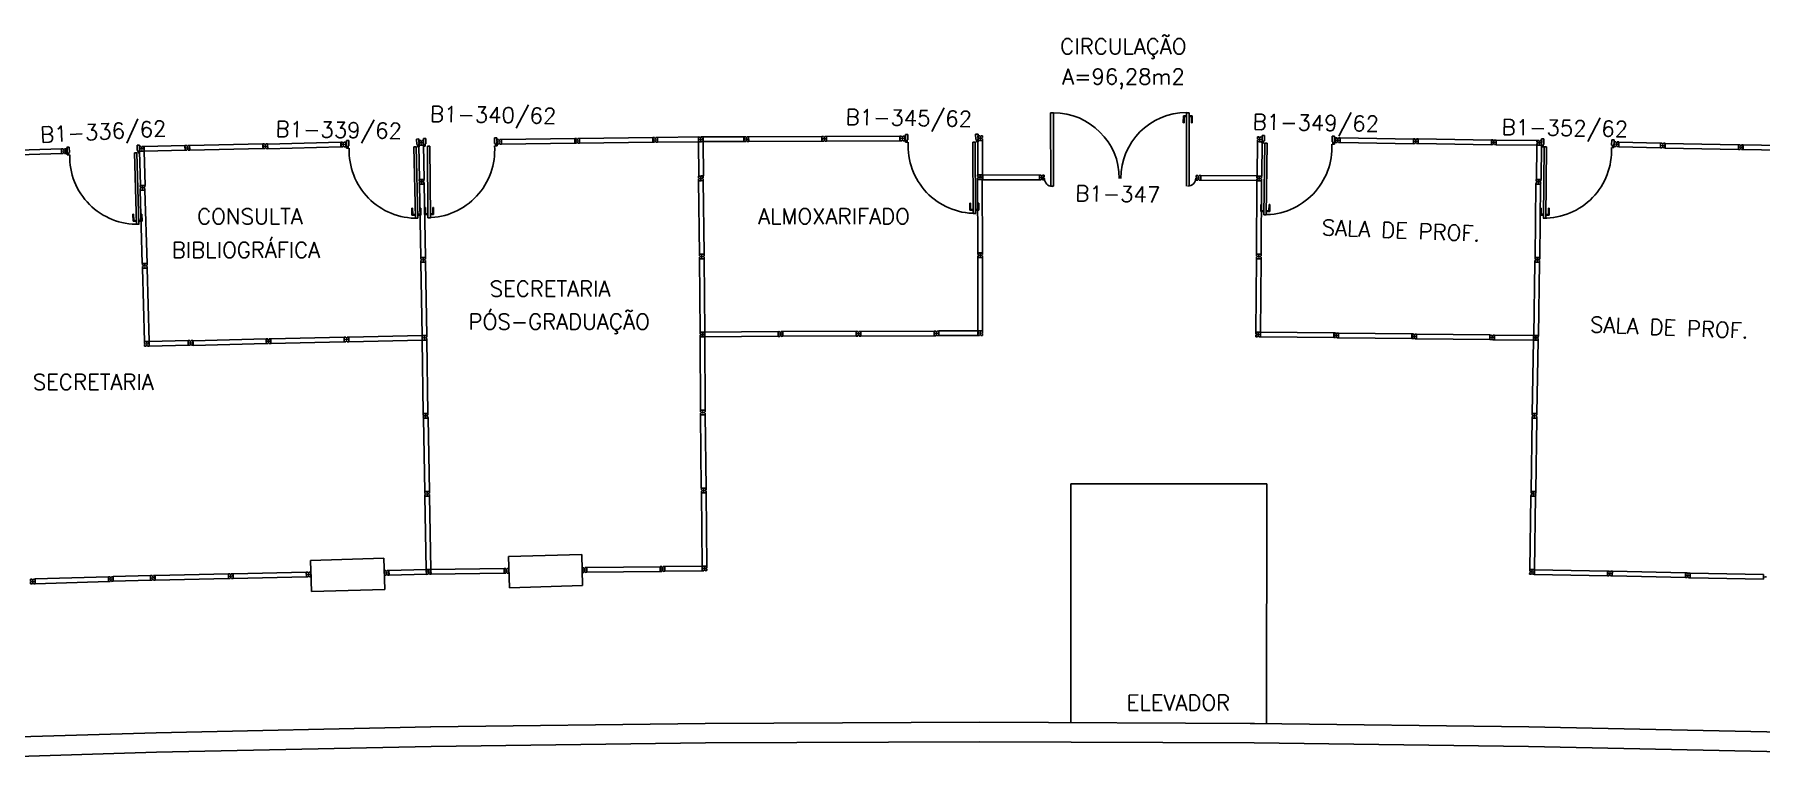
# Model space of a CAD drawing. Header units: millimetres. Extents: x 2757 to 3055, y 1102 to 1216.
# Drawn here: x 2898.93 to 2921.06, y 1189.88 to 1199.18 of the extents above; entities that cross this region are included whole.
import ezdxf

# ---------------------------------------------------------------- set-up
doc = ezdxf.new("R2010")
doc.units = ezdxf.units.MM
for name, color, linetype in [('AR-PIS', 1, 'Continuous'), ('BANC', 2, 'Continuous'), ('DIV', 2, 'Continuous'), ('PISO', 1, 'Continuous'), ('TEXTO', 2, 'Continuous'), ('TEXTO-ENDEREÇO', 2, 'Continuous'), ('ÁREA', 2, 'Continuous')]:
    doc.layers.add(name, color=color, linetype=linetype)
doc.styles.add('UNB-100', font='simplex.shx', dxfattribs={"height": 0.2})
doc.styles.add('UNB-100-1', font='simplex.shx', dxfattribs={"height": 0.2})

# ---------------------------------------------------------------- blocks, each defined once
blk = doc.blocks.new('DIVMT-SLC')
for p, q in [((-0.03, 0.03), (-0.03, 0.006)), ((-0.008, 0.03), (-0.03, 0.03)), ((-0.0185, 0.006), (-0.03, 0.006)), ((-0.0185, -0.006), (-0.0185, 0.006)), ((-0.008, 0.03), (-0.008, 0.02)), ((-0.008, 0.02), (0.008, 0.02)), ((-0.0051, 0), (0.0051, 0)), ((0.0051, 0), (-0.0051, 0)), ((-0.0051, 0), (0.0051, 0)), ((0, -0.0051), (0, 0.0051)), ((0, 0.0051), (0, -0.0051)), ((0.008, 0.03), (0.008, 0.02)), ((0.008, 0.03), (0.03, 0.03)), ((0.0205, 0.006), (0.03, 0.006)), ((0.0205, -0.006), (0.0205, 0.006)), ((0.0205, 0.006), (0.0205, -0.006)), ((0.0205, 0.006), (0.03, 0.006)), ((0.97, 0.03), (0.03, 0.03)), ((0.03, 0.006), (0.03, 0.03)), ((0.03, -0.03), (0.03, 0.03)), ((0.03, -0.005), (0.03, 0.005)), ((0.97, -0.03), (0.97, 0.03)), ((0.97, 0.03), (0.97, 0.009)), ((0.97, 0.009), (0.97, 0.027)), ((0.9795, 0.006), (0.97, 0.006)), ((0.97, -0.005), (0.97, 0.005)), ((0.9795, 0.006), (0.9795, -0.006)), ((1.0051, 0), (0.9949, 0)), ((1, 0.0051), (1, -0.0051)), ((-0.0185, -0.006), (-0.03, -0.006)), ((-0.03, -0.03), (-0.03, -0.006)), ((-0.008, -0.03), (-0.03, -0.03)), ((-0.008, -0.03), (-0.008, -0.02)), ((-0.008, -0.02), (0.008, -0.02)), ((0.008, -0.03), (0.008, -0.02)), ((0.008, -0.03), (0.03, -0.03)), ((0.0205, -0.006), (0.03, -0.006)), ((0.0205, -0.006), (0.03, -0.006)), ((0.03, -0.006), (0.03, -0.03)), ((0.97, -0.03), (0.03, -0.03)), ((0.9795, -0.006), (0.97, -0.006)), ((0.97, -0.009), (0.97, -0.027))]:
    blk.add_line(p, q)
blk = doc.blocks.new('MDIVMT-SLC')
for p, q in [((-0.03, 0.03), (-0.03, 0.006)), ((-0.008, 0.03), (-0.03, 0.03)), ((-0.0185, 0.006), (-0.03, 0.006)), ((-0.0185, -0.006), (-0.0185, 0.006)), ((-0.008, 0.03), (-0.008, 0.02)), ((-0.008, 0.02), (0.008, 0.02)), ((-0.0051, 0), (0.0051, 0)), ((-0.0051, 0), (0.0051, 0)), ((0, -0.0051), (0, 0.0051)), ((0, -0.0051), (0, 0.0051)), ((0.008, 0.03), (0.008, 0.02)), ((0.008, 0.03), (0.03, 0.03)), ((0.0205, 0.006), (0.03, 0.006)), ((0.0205, -0.006), (0.0205, 0.006)), ((0.0205, 0.006), (0.03, 0.006)), ((0.0205, -0.006), (0.0205, 0.006)), ((0.03, 0.03), (0.03, -0.03)), ((0.03, 0.03), (0.47, 0.03)), ((0.03, 0.006), (0.03, 0.03)), ((0.03, 0.009), (0.03, 0.027)), ((0.03, 0.005), (0.03, -0.005)), ((0.47, 0.03), (0.47, -0.03)), ((0.4795, 0.006), (0.47, 0.006)), ((0.47, 0.005), (0.47, -0.005)), ((0.4795, -0.006), (0.4795, 0.006)), ((0.4949, 0), (0.5051, 0)), ((0.5051, 0), (0.4949, 0)), ((0.5, -0.0051), (0.5, 0.0051)), ((-0.0185, -0.006), (-0.03, -0.006)), ((-0.03, -0.03), (-0.03, -0.006)), ((-0.008, -0.03), (-0.03, -0.03)), ((-0.008, -0.03), (-0.008, -0.02)), ((-0.008, -0.02), (0.008, -0.02)), ((0.008, -0.03), (0.008, -0.02)), ((0.008, -0.03), (0.03, -0.03)), ((0.0205, -0.006), (0.03, -0.006)), ((0.0205, -0.006), (0.03, -0.006)), ((0.03, -0.006), (0.03, -0.03)), ((0.03, -0.03), (0.03, -0.009)), ((0.03, -0.009), (0.03, -0.027)), ((0.03, -0.03), (0.47, -0.03)), ((0.4795, -0.006), (0.47, -0.006))]:
    blk.add_line(p, q)
blk = doc.blocks.new('MTT-SLC')
for p, q in [((-0.008, 0.03), (-0.03, 0.03)), ((-0.03, 0.03), (-0.03, 0.006)), ((-0.0185, 0.006), (-0.03, 0.006)), ((-0.0185, -0.006), (-0.0185, 0.006)), ((-0.008, 0.03), (-0.008, 0.02)), ((-0.008, 0.02), (0.008, 0.02)), ((-0.0051, 0), (0.0051, 0)), ((0, -0.0051), (0, 0.0051)), ((0.008, 0.03), (0.03, 0.03)), ((0.008, 0.03), (0.008, 0.02)), ((0.0205, -0.006), (0.0205, 0.006)), ((0.0205, 0.006), (0.03, 0.006)), ((0.03, 0.006), (0.03, 0.03)), ((-0.03, -0.03), (-0.03, -0.006)), ((-0.0185, -0.006), (-0.03, -0.006)), ((-0.008, -0.03), (-0.03, -0.03)), ((-0.008, -0.02), (0.008, -0.02)), ((-0.008, -0.03), (-0.008, -0.02)), ((0.008, -0.03), (0.008, -0.02)), ((0.008, -0.03), (0.03, -0.03)), ((0.0205, -0.006), (0.03, -0.006)), ((0.03, -0.006), (0.03, -0.03))]:
    blk.add_line(p, q)
blk = doc.blocks.new('DIV-SLC')
for p, q in [((-0.0051, 0), (0.0051, 0)), ((0, -0.0051), (0, 0.0051)), ((0.0205, 0.006), (0.03, 0.006)), ((0.0205, -0.006), (0.0205, 0.006)), ((0.03, 0.03), (0.97, 0.03)), ((0.03, 0.03), (0.03, -0.03)), ((0.03, 0.009), (0.03, 0.027)), ((0.03, 0.005), (0.03, -0.005)), ((0.97, 0.03), (0.97, -0.03)), ((0.9795, 0.006), (0.97, 0.006)), ((0.97, 0.005), (0.97, -0.005)), ((0.9795, -0.006), (0.9795, 0.006)), ((1.0051, 0), (0.9949, 0)), ((0.9949, 0), (1.0051, 0)), ((1, -0.0051), (1, 0.0051)), ((0.0205, -0.006), (0.03, -0.006)), ((0.03, -0.03), (0.03, -0.009)), ((0.03, -0.009), (0.03, -0.027)), ((0.03, -0.03), (0.97, -0.03)), ((0.9795, -0.006), (0.97, -0.006))]:
    blk.add_line(p, q)
blk = doc.blocks.new('PDV2E-SLC')
at = {"layer": 'DIV', "color": 1}
for p, q in [((0.023, 0.925), (0.063, 0.925)), ((0.023, 0.925), (0.023, 0.835)), ((0.033, 0.915), (0.063, 0.915)), ((0.033, 0.915), (0.033, 0.835)), ((0.138, 0.925), (0.097, 0.925)), ((0.128, 0.915), (0.097, 0.915)), ((0.128, 0.915), (0.128, 0.835)), ((0.138, 0.925), (0.138, 0.835)), ((0.033, 0.835), (0.023, 0.835)), ((0.128, 0.835), (0.137, 0.835))]:
    blk.add_line(p, q, dxfattribs=at)
at = {"layer": 'DIV'}
for p, q in [((0.065, 0.05), (0.065, 0.965)), ((0.095, 0.965), (0.065, 0.965)), ((0.095, 0.05), (0.095, 0.965)), ((0.049, 0.05), (0.029, 0.05)), ((0.029, 0.05), (0.029, 0.035)), ((0.029, 0.035), (0.029, -0.035)), ((0.049, 0.02), (0.049, 0.05)), ((0.049, 0.02), (0.059, 0.02)), ((0.059, -0.05), (0.059, 0.02)), ((0.065, 0.05), (0.095, 0.05)), ((0.928, -0.05), (0.928, 0.02)), ((0.938, 0.02), (0.928, 0.02)), ((0.938, 0.05), (0.958, 0.05)), ((0.938, 0.02), (0.938, 0.05)), ((0.958, 0.05), (0.958, 0.035)), ((0.958, 0.035), (0.958, -0.035)), ((0.029, -0.035), (0.029, -0.05)), ((0.029, -0.05), (0.059, -0.05)), ((0.958, -0.05), (0.928, -0.05)), ((0.958, -0.035), (0.958, -0.05))]:
    blk.add_line(p, q, dxfattribs=at)
at = {"layer": 'DIV', "color": 1}
blk.add_arc((0.062, 0.1), 0.865, 356.6786, 90, dxfattribs=at)
blk = doc.blocks.new('PDV2D-SLC')
at = {"layer": 'DIV'}
for p, q in [((0.03, 0.05), (0.06, 0.05)), ((0.03, 0.035), (0.03, 0.05)), ((0.03, -0.035), (0.03, 0.035)), ((0.06, 0.05), (0.06, -0.02)), ((0.941, 0.05), (0.941, -0.02)), ((0.971, 0.05), (0.941, 0.05)), ((0.971, 0.035), (0.971, 0.05)), ((0.971, -0.035), (0.971, 0.035)), ((0.03, -0.05), (0.03, -0.035)), ((0.05, -0.05), (0.03, -0.05)), ((0.05, -0.02), (0.06, -0.02)), ((0.05, -0.02), (0.05, -0.05)), ((0.079, -0.05), (0.109, -0.05)), ((0.079, -0.05), (0.079, -0.965)), ((0.109, -0.05), (0.109, -0.965)), ((0.951, -0.02), (0.941, -0.02)), ((0.951, -0.02), (0.951, -0.05)), ((0.951, -0.05), (0.971, -0.05)), ((0.971, -0.05), (0.971, -0.035)), ((0.109, -0.965), (0.079, -0.965))]:
    blk.add_line(p, q, dxfattribs=at)
at = {"layer": 'DIV', "color": 1}
for p, q in [((0.036, -0.925), (0.036, -0.835)), ((0.046, -0.835), (0.036, -0.835)), ((0.046, -0.915), (0.046, -0.835)), ((0.141, -0.915), (0.141, -0.835)), ((0.141, -0.835), (0.151, -0.835)), ((0.151, -0.925), (0.151, -0.835)), ((0.036, -0.925), (0.076, -0.925)), ((0.046, -0.915), (0.076, -0.915)), ((0.141, -0.915), (0.111, -0.915)), ((0.151, -0.925), (0.111, -0.925))]:
    blk.add_line(p, q, dxfattribs=at)
blk.add_arc((0.076, -0.1), 0.865, 270, 3.3214, dxfattribs=at)
blk = doc.blocks.new('PDVDP-SLC')
for p, q in [((0.112, 0.84), (0.112, -0.1)), ((0.147, 0.84), (0.112, 0.84)), ((0.147, 0.84), (0.147, -0.1)), ((1.853, 0.84), (1.888, 0.84)), ((1.853, 0.84), (1.853, -0.1)), ((1.888, 0.84), (1.888, -0.1)), ((0.009, 0), (-0.009, 0)), ((0, -0.012), (0, 0.01)), ((0.147, -0.1), (0.112, -0.1))]:
    blk.add_line(p, q)
for centre, radius, start, end in [((0.148, -0.002), 0.843, 0, 90), ((1.853, -0.002), 0.843, 90, 180), ((0.131, 0), 0.101, 180, 270), ((1.87, 0), 0.101, 270, 0)]:
    blk.add_arc(centre, radius, start, end)

msp = doc.modelspace()

# ---------------------------------------------------------------- linework, layer by layer
at = {"layer": 'AR-PIS'}
for p, q in [((2912.219, 1190.361), (2912.217, 1193.423)), ((2914.73, 1193.422), (2912.217, 1193.423)), ((2914.729, 1190.351), (2914.73, 1193.422))]:
    msp.add_line(p, q, dxfattribs=at)
at = {"layer": 'BANC'}
for p, q in [((2900.489, 1190.231), (2896.972, 1190.126)), ((2904.009, 1190.306), (2900.491, 1190.231)), ((2907.529, 1190.351), (2904.011, 1190.306)), ((2911.05, 1190.366), (2907.531, 1190.351)), ((2918.09, 1190.306), (2914.572, 1190.351)), ((2921.61, 1190.231), (2918.092, 1190.306)), ((2904.014, 1190.056), (2900.496, 1189.981)), ((2907.532, 1190.101), (2904.014, 1190.056)), ((2911.051, 1190.116), (2907.532, 1190.101)), ((2914.569, 1190.101), (2911.051, 1190.116)), ((2918.087, 1190.056), (2914.569, 1190.101)), ((2921.605, 1189.981), (2918.087, 1190.056)), ((2900.496, 1189.981), (2896.979, 1189.876))]:
    msp.add_line(p, q, dxfattribs=at)
at = {"layer": 'DIV'}
for p, q in [((2913.661, 1198.139), (2913.66, 1198.049)), ((2913.661, 1198.139), (2913.701, 1198.139)), ((2913.67, 1198.049), (2913.661, 1198.049)), ((2913.671, 1198.129), (2913.67, 1198.049)), ((2913.671, 1198.129), (2913.701, 1198.129)), ((2913.731, 1198.178), (2913.701, 1198.179)), ((2913.776, 1198.138), (2913.736, 1198.138)), ((2913.766, 1198.128), (2913.736, 1198.128)), ((2913.766, 1198.128), (2913.766, 1198.048)), ((2913.766, 1198.048), (2913.775, 1198.048)), ((2913.776, 1198.138), (2913.776, 1198.048)), ((2900.859, 1197.757), (2900.335, 1197.746)), ((2900.881, 1197.758), (2900.859, 1197.757)), ((2900.859, 1197.733), (2900.859, 1197.757)), ((2900.86, 1197.697), (2900.859, 1197.757)), ((2900.859, 1197.757), (2900.859, 1197.736)), ((2900.859, 1197.736), (2900.859, 1197.754)), ((2900.881, 1197.758), (2900.881, 1197.748)), ((2900.897, 1197.758), (2900.919, 1197.758)), ((2900.897, 1197.758), (2900.897, 1197.748)), ((2900.919, 1197.758), (2900.919, 1197.735)), ((2906.88, 1197.86), (2906.858, 1197.86)), ((2906.858, 1197.86), (2906.859, 1197.836)), ((2906.87, 1197.836), (2906.859, 1197.836)), ((2906.859, 1197.8), (2906.859, 1197.824)), ((2906.87, 1197.824), (2906.859, 1197.824)), ((2906.881, 1197.8), (2906.859, 1197.8)), ((2906.87, 1197.824), (2906.87, 1197.836)), ((2906.88, 1197.86), (2906.88, 1197.85)), ((2906.88, 1197.85), (2906.896, 1197.85)), ((2906.881, 1197.81), (2906.897, 1197.81)), ((2906.881, 1197.8), (2906.881, 1197.81)), ((2906.884, 1197.83), (2906.894, 1197.83)), ((2906.894, 1197.83), (2906.884, 1197.83)), ((2906.884, 1197.83), (2906.894, 1197.83)), ((2906.889, 1197.835), (2906.889, 1197.825)), ((2906.889, 1197.825), (2906.889, 1197.835)), ((2906.896, 1197.86), (2906.918, 1197.86)), ((2906.896, 1197.86), (2906.896, 1197.85)), ((2906.897, 1197.8), (2906.897, 1197.81)), ((2906.897, 1197.8), (2906.919, 1197.8)), ((2906.909, 1197.836), (2906.919, 1197.836)), ((2906.909, 1197.836), (2906.909, 1197.824)), ((2906.909, 1197.824), (2906.909, 1197.836)), ((2906.909, 1197.836), (2906.919, 1197.836)), ((2906.909, 1197.824), (2906.919, 1197.824)), ((2906.909, 1197.824), (2906.919, 1197.824)), ((2907.442, 1197.867), (2906.918, 1197.86)), ((2906.919, 1197.8), (2906.918, 1197.86)), ((2906.919, 1197.836), (2906.918, 1197.86)), ((2906.919, 1197.825), (2906.919, 1197.835)), ((2906.919, 1197.824), (2906.919, 1197.8)), ((2907.443, 1197.807), (2906.919, 1197.8)), ((2907.442, 1197.867), (2907.443, 1197.846)), ((2907.443, 1197.807), (2907.442, 1197.867)), ((2907.443, 1197.846), (2907.443, 1197.864)), ((2907.452, 1197.843), (2907.443, 1197.843)), ((2907.443, 1197.832), (2907.443, 1197.842)), ((2907.452, 1197.831), (2907.443, 1197.831)), ((2907.443, 1197.828), (2907.443, 1197.81)), ((2907.452, 1197.843), (2907.452, 1197.831)), ((2907.478, 1197.837), (2907.468, 1197.837)), ((2907.478, 1197.837), (2907.468, 1197.837)), ((2907.468, 1197.837), (2907.478, 1197.837)), ((2907.473, 1197.842), (2907.473, 1197.832)), ((2907.473, 1197.842), (2907.473, 1197.832)), ((2907.493, 1197.843), (2907.503, 1197.844)), ((2907.493, 1197.843), (2907.493, 1197.831)), ((2907.493, 1197.831), (2907.503, 1197.832)), ((2908.027, 1197.87), (2907.503, 1197.868)), ((2907.503, 1197.808), (2907.503, 1197.868)), ((2907.503, 1197.833), (2907.503, 1197.843)), ((2908.027, 1197.81), (2907.503, 1197.808)), ((2908.049, 1197.87), (2908.027, 1197.87)), ((2908.027, 1197.846), (2908.027, 1197.87)), ((2908.027, 1197.81), (2908.027, 1197.87)), ((2908.027, 1197.87), (2908.027, 1197.849)), ((2908.027, 1197.849), (2908.027, 1197.867)), ((2908.037, 1197.846), (2908.027, 1197.846)), ((2908.037, 1197.846), (2908.027, 1197.846)), ((2908.027, 1197.835), (2908.027, 1197.845)), ((2908.037, 1197.834), (2908.027, 1197.834)), ((2908.027, 1197.834), (2908.027, 1197.81)), ((2908.037, 1197.834), (2908.027, 1197.834)), ((2908.027, 1197.831), (2908.027, 1197.813)), ((2908.049, 1197.81), (2908.027, 1197.81)), ((2908.037, 1197.846), (2908.037, 1197.834)), ((2908.037, 1197.846), (2908.037, 1197.834)), ((2908.049, 1197.87), (2908.049, 1197.86)), ((2908.065, 1197.86), (2908.049, 1197.86)), ((2908.065, 1197.82), (2908.049, 1197.82)), ((2908.049, 1197.81), (2908.049, 1197.82)), ((2908.062, 1197.84), (2908.052, 1197.84)), ((2908.062, 1197.84), (2908.052, 1197.84)), ((2908.057, 1197.845), (2908.057, 1197.835)), ((2908.057, 1197.845), (2908.057, 1197.835)), ((2908.065, 1197.87), (2908.087, 1197.87)), ((2908.065, 1197.87), (2908.065, 1197.86)), ((2908.065, 1197.81), (2908.065, 1197.82)), ((2908.065, 1197.81), (2908.087, 1197.81)), ((2908.076, 1197.846), (2908.076, 1197.834)), ((2908.076, 1197.846), (2908.087, 1197.846)), ((2908.076, 1197.834), (2908.087, 1197.834)), ((2908.087, 1197.87), (2908.087, 1197.846)), ((2908.087, 1197.81), (2908.087, 1197.834)), ((2914.636, 1197.837), (2914.646, 1197.837)), ((2914.646, 1197.837), (2914.636, 1197.837)), ((2914.641, 1197.842), (2914.641, 1197.832)), ((2914.662, 1197.843), (2914.671, 1197.843)), ((2914.662, 1197.843), (2914.662, 1197.831)), ((2914.662, 1197.831), (2914.671, 1197.831)), ((2914.671, 1197.807), (2914.672, 1197.867)), ((2914.671, 1197.832), (2914.671, 1197.842)), ((2917.612, 1197.829), (2917.611, 1197.805)), ((2917.623, 1197.805), (2917.611, 1197.805)), ((2917.623, 1197.793), (2917.611, 1197.793)), ((2917.611, 1197.769), (2917.611, 1197.793)), ((2917.633, 1197.769), (2917.611, 1197.769)), ((2917.634, 1197.829), (2917.612, 1197.829)), ((2917.623, 1197.805), (2917.623, 1197.793)), ((2917.634, 1197.829), (2917.633, 1197.819)), ((2917.633, 1197.819), (2917.649, 1197.819)), ((2917.633, 1197.769), (2917.633, 1197.779)), ((2917.633, 1197.779), (2917.649, 1197.779)), ((2917.636, 1197.799), (2917.646, 1197.799)), ((2917.636, 1197.799), (2917.646, 1197.799)), ((2917.641, 1197.804), (2917.641, 1197.794)), ((2917.641, 1197.804), (2917.641, 1197.794)), ((2917.65, 1197.829), (2917.649, 1197.819)), ((2917.649, 1197.769), (2917.649, 1197.779)), ((2917.649, 1197.769), (2917.671, 1197.768)), ((2917.65, 1197.829), (2917.672, 1197.828)), ((2917.662, 1197.805), (2917.671, 1197.804)), ((2917.662, 1197.805), (2917.662, 1197.793)), ((2917.662, 1197.805), (2917.662, 1197.793)), ((2917.662, 1197.805), (2917.671, 1197.804)), ((2917.662, 1197.793), (2917.671, 1197.792)), ((2917.662, 1197.793), (2917.671, 1197.792)), ((2917.672, 1197.828), (2917.671, 1197.807)), ((2917.671, 1197.768), (2917.672, 1197.828)), ((2917.671, 1197.804), (2917.672, 1197.828)), ((2917.671, 1197.807), (2917.672, 1197.825)), ((2917.671, 1197.793), (2917.671, 1197.803)), ((2917.671, 1197.792), (2917.671, 1197.768)), ((2917.671, 1197.789), (2917.671, 1197.771)), ((2917.671, 1197.768), (2918.195, 1197.762)), ((2917.672, 1197.828), (2918.196, 1197.822)), ((2918.23, 1197.791), (2918.22, 1197.792)), ((2918.22, 1197.792), (2918.23, 1197.791)), ((2918.225, 1197.797), (2918.225, 1197.786)), ((2918.246, 1197.797), (2918.246, 1197.785)), ((2918.246, 1197.797), (2918.255, 1197.797)), ((2918.246, 1197.785), (2918.255, 1197.785)), ((2918.255, 1197.761), (2918.256, 1197.821)), ((2918.255, 1197.786), (2918.255, 1197.796)), ((2919.183, 1197.745), (2919.184, 1197.805)), ((2919.183, 1197.77), (2919.184, 1197.78)), ((2919.193, 1197.769), (2919.183, 1197.769)), ((2919.183, 1197.769), (2919.183, 1197.745)), ((2919.193, 1197.769), (2919.183, 1197.769)), ((2919.183, 1197.766), (2919.183, 1197.748)), ((2919.206, 1197.805), (2919.184, 1197.805)), ((2919.184, 1197.781), (2919.184, 1197.805)), ((2919.184, 1197.805), (2919.184, 1197.784)), ((2919.184, 1197.784), (2919.184, 1197.802)), ((2919.193, 1197.781), (2919.184, 1197.781)), ((2919.193, 1197.781), (2919.184, 1197.781)), ((2919.193, 1197.781), (2919.193, 1197.769)), ((2919.193, 1197.781), (2919.193, 1197.769)), ((2919.221, 1197.754), (2919.205, 1197.755)), ((2919.205, 1197.745), (2919.205, 1197.755)), ((2919.206, 1197.805), (2919.206, 1197.795)), ((2919.222, 1197.794), (2919.206, 1197.795)), ((2919.219, 1197.774), (2919.208, 1197.774)), ((2919.219, 1197.774), (2919.208, 1197.774)), ((2919.208, 1197.773), (2919.218, 1197.773)), ((2919.214, 1197.779), (2919.213, 1197.769)), ((2919.214, 1197.779), (2919.213, 1197.769)), ((2919.213, 1197.768), (2919.213, 1197.778)), ((2919.221, 1197.744), (2919.221, 1197.754)), ((2919.222, 1197.804), (2919.244, 1197.804)), ((2919.222, 1197.804), (2919.222, 1197.794)), ((2919.232, 1197.78), (2919.232, 1197.768)), ((2919.232, 1197.78), (2919.244, 1197.78)), ((2919.232, 1197.768), (2919.243, 1197.768)), ((2919.234, 1197.778), (2919.244, 1197.778)), ((2919.234, 1197.766), (2919.234, 1197.778)), ((2919.234, 1197.766), (2919.243, 1197.766)), ((2919.244, 1197.802), (2919.243, 1197.742)), ((2919.243, 1197.777), (2919.243, 1197.767)), ((2919.243, 1197.744), (2919.243, 1197.768)), ((2919.243, 1197.742), (2919.243, 1197.763)), ((2919.243, 1197.763), (2919.243, 1197.745)), ((2919.244, 1197.804), (2919.244, 1197.78)), ((2919.244, 1197.802), (2919.78, 1197.788)), ((2919.244, 1197.781), (2919.244, 1197.799)), ((2919.78, 1197.788), (2919.779, 1197.728)), ((2919.779, 1197.764), (2919.78, 1197.788)), ((2919.789, 1197.764), (2919.779, 1197.764)), ((2919.789, 1197.764), (2919.779, 1197.764)), ((2919.779, 1197.763), (2919.779, 1197.753)), ((2919.789, 1197.752), (2919.779, 1197.752)), ((2919.789, 1197.752), (2919.779, 1197.752)), ((2919.779, 1197.752), (2919.779, 1197.728)), ((2919.802, 1197.788), (2919.78, 1197.788)), ((2919.789, 1197.752), (2919.789, 1197.764)), ((2919.789, 1197.764), (2919.789, 1197.752)), ((2919.802, 1197.788), (2919.802, 1197.778)), ((2919.818, 1197.778), (2919.802, 1197.778)), ((2919.814, 1197.758), (2919.804, 1197.758)), ((2919.804, 1197.758), (2919.814, 1197.758)), ((2919.814, 1197.758), (2919.804, 1197.758)), ((2919.809, 1197.753), (2919.809, 1197.763)), ((2919.809, 1197.763), (2919.809, 1197.753)), ((2919.818, 1197.788), (2919.84, 1197.787)), ((2919.818, 1197.788), (2919.818, 1197.778)), ((2919.828, 1197.763), (2919.828, 1197.751)), ((2919.828, 1197.763), (2919.839, 1197.763)), ((2919.828, 1197.751), (2919.839, 1197.751)), ((2919.84, 1197.787), (2919.839, 1197.763)), ((2919.839, 1197.727), (2919.839, 1197.751)), ((2900.31, 1197.716), (2900.3, 1197.715)), ((2900.3, 1197.715), (2900.31, 1197.716)), ((2900.305, 1197.72), (2900.305, 1197.71)), ((2900.326, 1197.722), (2900.326, 1197.71)), ((2900.326, 1197.722), (2900.335, 1197.722)), ((2900.326, 1197.71), (2900.335, 1197.71)), ((2900.336, 1197.686), (2900.335, 1197.746)), ((2900.335, 1197.711), (2900.335, 1197.721)), ((2900.86, 1197.697), (2900.336, 1197.686)), ((2900.869, 1197.733), (2900.859, 1197.733)), ((2900.869, 1197.733), (2900.859, 1197.733)), ((2900.86, 1197.722), (2900.859, 1197.732)), ((2900.869, 1197.721), (2900.86, 1197.721)), ((2900.86, 1197.721), (2900.86, 1197.697)), ((2900.869, 1197.721), (2900.86, 1197.721)), ((2900.86, 1197.718), (2900.86, 1197.7)), ((2900.882, 1197.698), (2900.86, 1197.697)), ((2900.869, 1197.733), (2900.869, 1197.721)), ((2900.869, 1197.733), (2900.869, 1197.721)), ((2900.897, 1197.748), (2900.881, 1197.748)), ((2900.898, 1197.708), (2900.882, 1197.708)), ((2900.882, 1197.698), (2900.882, 1197.708)), ((2900.895, 1197.728), (2900.884, 1197.728)), ((2900.895, 1197.728), (2900.884, 1197.728)), ((2900.889, 1197.733), (2900.89, 1197.723)), ((2900.889, 1197.733), (2900.89, 1197.723)), ((2900.898, 1197.698), (2900.898, 1197.708)), ((2900.898, 1197.698), (2900.92, 1197.699)), ((2900.908, 1197.734), (2900.919, 1197.735)), ((2900.908, 1197.734), (2900.908, 1197.722)), ((2900.908, 1197.722), (2900.92, 1197.723)), ((2900.92, 1197.699), (2900.92, 1197.723)), ((2919.205, 1197.745), (2919.183, 1197.745)), ((2919.221, 1197.744), (2919.243, 1197.744)), ((2919.243, 1197.742), (2919.779, 1197.728)), ((2919.801, 1197.728), (2919.779, 1197.728)), ((2919.817, 1197.738), (2919.801, 1197.738)), ((2919.801, 1197.728), (2919.801, 1197.738)), ((2919.817, 1197.728), (2919.817, 1197.738)), ((2919.817, 1197.728), (2919.839, 1197.727)), ((2911.053, 1197.351), (2911.063, 1197.351)), ((2911.058, 1197.356), (2911.058, 1197.346)), ((2911.079, 1197.357), (2911.079, 1197.345)), ((2911.079, 1197.357), (2911.088, 1197.356)), ((2911.079, 1197.345), (2911.088, 1197.344)), ((2911.088, 1197.38), (2911.816, 1197.377)), ((2911.088, 1197.32), (2911.088, 1197.38)), ((2911.088, 1197.38), (2911.088, 1197.359)), ((2911.088, 1197.359), (2911.088, 1197.377)), ((2911.088, 1197.345), (2911.088, 1197.355)), ((2911.088, 1197.341), (2911.088, 1197.323)), ((2911.088, 1197.32), (2911.816, 1197.317)), ((2911.816, 1197.317), (2911.816, 1197.377)), ((2911.838, 1197.377), (2911.816, 1197.377)), ((2911.816, 1197.353), (2911.816, 1197.377)), ((2911.826, 1197.353), (2911.816, 1197.353)), ((2911.826, 1197.353), (2911.816, 1197.353)), ((2911.816, 1197.342), (2911.816, 1197.352)), ((2911.826, 1197.341), (2911.816, 1197.341)), ((2911.826, 1197.341), (2911.816, 1197.341)), ((2911.816, 1197.341), (2911.816, 1197.317)), ((2911.838, 1197.317), (2911.816, 1197.317)), ((2911.826, 1197.353), (2911.826, 1197.341)), ((2911.826, 1197.341), (2911.826, 1197.353)), ((2911.838, 1197.377), (2911.838, 1197.367)), ((2911.854, 1197.366), (2911.838, 1197.367)), ((2911.854, 1197.326), (2911.838, 1197.327)), ((2911.838, 1197.317), (2911.838, 1197.327)), ((2911.851, 1197.346), (2911.841, 1197.347)), ((2911.841, 1197.347), (2911.851, 1197.346)), ((2911.851, 1197.346), (2911.841, 1197.347)), ((2911.846, 1197.352), (2911.846, 1197.341)), ((2911.846, 1197.341), (2911.846, 1197.352)), ((2911.854, 1197.376), (2911.876, 1197.376)), ((2911.854, 1197.376), (2911.854, 1197.366)), ((2911.854, 1197.316), (2911.854, 1197.326)), ((2911.854, 1197.316), (2911.876, 1197.316)), ((2911.865, 1197.34), (2911.865, 1197.352)), ((2911.865, 1197.352), (2911.876, 1197.352)), ((2911.865, 1197.34), (2911.876, 1197.34)), ((2911.876, 1197.376), (2911.876, 1197.352)), ((2911.876, 1197.316), (2911.876, 1197.34)), ((2913.824, 1197.373), (2913.824, 1197.349)), ((2913.846, 1197.373), (2913.824, 1197.373)), ((2913.836, 1197.349), (2913.824, 1197.349)), ((2913.836, 1197.337), (2913.824, 1197.337)), ((2913.824, 1197.313), (2913.824, 1197.337)), ((2913.846, 1197.313), (2913.824, 1197.313)), ((2913.836, 1197.337), (2913.836, 1197.349)), ((2913.846, 1197.373), (2913.846, 1197.363)), ((2913.846, 1197.363), (2913.862, 1197.363)), ((2913.846, 1197.313), (2913.846, 1197.323)), ((2913.846, 1197.323), (2913.862, 1197.323)), ((2913.849, 1197.343), (2913.859, 1197.343)), ((2913.859, 1197.343), (2913.849, 1197.343)), ((2913.849, 1197.343), (2913.859, 1197.343)), ((2913.854, 1197.338), (2913.854, 1197.348)), ((2913.854, 1197.348), (2913.854, 1197.338)), ((2913.862, 1197.373), (2913.862, 1197.363)), ((2913.862, 1197.373), (2913.884, 1197.373)), ((2913.862, 1197.313), (2913.862, 1197.323)), ((2913.862, 1197.313), (2913.884, 1197.313)), ((2913.875, 1197.349), (2913.884, 1197.349)), ((2913.875, 1197.337), (2913.875, 1197.349)), ((2913.875, 1197.349), (2913.875, 1197.337)), ((2913.875, 1197.349), (2913.884, 1197.349)), ((2913.875, 1197.337), (2913.884, 1197.337)), ((2913.875, 1197.337), (2913.884, 1197.337)), ((2914.613, 1197.368), (2913.884, 1197.373)), ((2913.884, 1197.349), (2913.884, 1197.373)), ((2913.884, 1197.313), (2913.884, 1197.373)), ((2913.884, 1197.338), (2913.884, 1197.348)), ((2913.884, 1197.337), (2913.884, 1197.313)), ((2914.612, 1197.308), (2913.884, 1197.313)), ((2914.612, 1197.308), (2914.613, 1197.368)), ((2914.613, 1197.368), (2914.612, 1197.347)), ((2914.612, 1197.347), (2914.613, 1197.365)), ((2914.622, 1197.343), (2914.612, 1197.344)), ((2914.612, 1197.333), (2914.612, 1197.343)), ((2914.622, 1197.331), (2914.612, 1197.332)), ((2914.612, 1197.329), (2914.612, 1197.311)), ((2914.622, 1197.343), (2914.622, 1197.331)), ((2914.647, 1197.337), (2914.637, 1197.337)), ((2914.642, 1197.342), (2914.642, 1197.332)), ((2910.486, 1195.38), (2910.464, 1195.38)), ((2910.464, 1195.38), (2910.464, 1195.356)), ((2910.475, 1195.356), (2910.464, 1195.356)), ((2910.464, 1195.32), (2910.464, 1195.344)), ((2910.475, 1195.344), (2910.464, 1195.344)), ((2910.486, 1195.32), (2910.464, 1195.32)), ((2910.475, 1195.344), (2910.475, 1195.356)), ((2910.486, 1195.38), (2910.486, 1195.37)), ((2910.486, 1195.37), (2910.502, 1195.37)), ((2910.486, 1195.33), (2910.502, 1195.33)), ((2910.486, 1195.32), (2910.486, 1195.33)), ((2910.489, 1195.35), (2910.499, 1195.35)), ((2910.489, 1195.35), (2910.499, 1195.35)), ((2910.494, 1195.345), (2910.494, 1195.356)), ((2910.494, 1195.345), (2910.494, 1195.356)), ((2910.502, 1195.38), (2910.524, 1195.381)), ((2910.502, 1195.38), (2910.502, 1195.37)), ((2910.502, 1195.32), (2910.502, 1195.33)), ((2910.502, 1195.32), (2910.524, 1195.321)), ((2910.514, 1195.345), (2910.514, 1195.357)), ((2910.514, 1195.357), (2910.524, 1195.357)), ((2910.514, 1195.345), (2910.514, 1195.357)), ((2910.514, 1195.357), (2910.524, 1195.357)), ((2910.514, 1195.345), (2910.524, 1195.345)), ((2910.514, 1195.345), (2910.524, 1195.345)), ((2910.524, 1195.381), (2911.027, 1195.382)), ((2910.524, 1195.357), (2910.524, 1195.381)), ((2910.524, 1195.381), (2910.524, 1195.321)), ((2910.524, 1195.36), (2910.524, 1195.378)), ((2910.524, 1195.356), (2910.524, 1195.346)), ((2910.524, 1195.345), (2910.524, 1195.321)), ((2910.524, 1195.342), (2910.524, 1195.324)), ((2910.524, 1195.321), (2910.524, 1195.342)), ((2910.524, 1195.321), (2911.027, 1195.322)), ((2911.027, 1195.382), (2911.027, 1195.322)), ((2911.036, 1195.359), (2911.027, 1195.358)), ((2911.027, 1195.357), (2911.027, 1195.347)), ((2911.036, 1195.347), (2911.027, 1195.346)), ((2911.036, 1195.347), (2911.036, 1195.359)), ((2911.062, 1195.353), (2911.052, 1195.353)), ((2911.052, 1195.353), (2911.062, 1195.353)), ((2911.057, 1195.348), (2911.057, 1195.358)), ((2917.612, 1195.329), (2917.59, 1195.33)), ((2917.59, 1195.33), (2917.59, 1195.306)), ((2917.612, 1195.329), (2917.612, 1195.319)), ((2917.612, 1195.319), (2917.628, 1195.319)), ((2917.628, 1195.329), (2917.65, 1195.329)), ((2917.628, 1195.329), (2917.628, 1195.319)), ((2917.65, 1195.329), (2917.649, 1195.269)), ((2917.65, 1195.305), (2917.65, 1195.329)), ((2917.65, 1195.329), (2918.153, 1195.322)), ((2917.65, 1195.308), (2917.65, 1195.326)), ((2918.153, 1195.322), (2918.152, 1195.262)), ((2900.364, 1195.216), (2900.374, 1195.216)), ((2900.374, 1195.216), (2900.364, 1195.216)), ((2900.369, 1195.221), (2900.369, 1195.211)), ((2900.389, 1195.223), (2900.399, 1195.223)), ((2900.389, 1195.223), (2900.39, 1195.211)), ((2900.39, 1195.211), (2900.399, 1195.211)), ((2900.901, 1195.257), (2900.398, 1195.247)), ((2900.4, 1195.187), (2900.398, 1195.247)), ((2900.399, 1195.212), (2900.399, 1195.222)), ((2900.903, 1195.197), (2900.4, 1195.187)), ((2900.923, 1195.258), (2900.901, 1195.257)), ((2900.902, 1195.233), (2900.901, 1195.257)), ((2900.903, 1195.197), (2900.901, 1195.257)), ((2900.901, 1195.257), (2900.902, 1195.236)), ((2900.902, 1195.236), (2900.901, 1195.254)), ((2900.911, 1195.234), (2900.902, 1195.233)), ((2900.911, 1195.234), (2900.902, 1195.233)), ((2900.902, 1195.222), (2900.902, 1195.232)), ((2900.911, 1195.222), (2900.902, 1195.221)), ((2900.911, 1195.222), (2900.902, 1195.221)), ((2900.902, 1195.221), (2900.903, 1195.197)), ((2900.902, 1195.218), (2900.902, 1195.2)), ((2900.925, 1195.198), (2900.903, 1195.197)), ((2900.911, 1195.234), (2900.911, 1195.222)), ((2900.911, 1195.234), (2900.911, 1195.222)), ((2900.923, 1195.258), (2900.923, 1195.248)), ((2900.939, 1195.248), (2900.923, 1195.248)), ((2900.94, 1195.208), (2900.924, 1195.208)), ((2900.925, 1195.198), (2900.924, 1195.208)), ((2900.937, 1195.228), (2900.927, 1195.228)), ((2900.937, 1195.228), (2900.927, 1195.228)), ((2900.932, 1195.233), (2900.932, 1195.223)), ((2900.932, 1195.233), (2900.932, 1195.223)), ((2900.939, 1195.258), (2900.961, 1195.259)), ((2900.939, 1195.258), (2900.939, 1195.248)), ((2900.941, 1195.198), (2900.94, 1195.208)), ((2900.941, 1195.198), (2900.963, 1195.199)), ((2900.95, 1195.235), (2900.95, 1195.223)), ((2900.95, 1195.235), (2900.962, 1195.235)), ((2900.95, 1195.223), (2900.962, 1195.223)), ((2900.961, 1195.259), (2900.962, 1195.235)), ((2900.963, 1195.199), (2900.962, 1195.223)), ((2917.589, 1195.27), (2917.589, 1195.294)), ((2917.601, 1195.294), (2917.589, 1195.294)), ((2917.611, 1195.269), (2917.589, 1195.27)), ((2917.601, 1195.306), (2917.59, 1195.306)), ((2917.601, 1195.294), (2917.601, 1195.306)), ((2917.611, 1195.279), (2917.627, 1195.279)), ((2917.611, 1195.269), (2917.611, 1195.279)), ((2917.614, 1195.299), (2917.625, 1195.299)), ((2917.614, 1195.299), (2917.625, 1195.299)), ((2917.619, 1195.294), (2917.62, 1195.304)), ((2917.619, 1195.294), (2917.62, 1195.304)), ((2917.627, 1195.269), (2917.627, 1195.279)), ((2917.627, 1195.269), (2917.649, 1195.269)), ((2917.64, 1195.293), (2917.64, 1195.305)), ((2917.64, 1195.305), (2917.65, 1195.305)), ((2917.64, 1195.293), (2917.64, 1195.305)), ((2917.64, 1195.305), (2917.65, 1195.305)), ((2917.64, 1195.293), (2917.649, 1195.293)), ((2917.64, 1195.293), (2917.649, 1195.293)), ((2917.649, 1195.304), (2917.649, 1195.294)), ((2917.649, 1195.293), (2917.649, 1195.269)), ((2917.649, 1195.29), (2917.649, 1195.272)), ((2917.649, 1195.269), (2917.649, 1195.29)), ((2917.649, 1195.269), (2918.152, 1195.262)), ((2918.162, 1195.298), (2918.152, 1195.298)), ((2918.152, 1195.297), (2918.152, 1195.287)), ((2918.162, 1195.286), (2918.152, 1195.286)), ((2918.162, 1195.286), (2918.162, 1195.298)), ((2918.177, 1195.292), (2918.187, 1195.292)), ((2918.187, 1195.292), (2918.177, 1195.292)), ((2918.182, 1195.287), (2918.182, 1195.297)), ((2902.47, 1192.44), (2903.41, 1192.467)), ((2902.47, 1192.44), (2902.482, 1192.04)), ((2903.421, 1192.067), (2903.41, 1192.467)), ((2905.007, 1192.49), (2905.947, 1192.517)), ((2905.007, 1192.49), (2905.019, 1192.09)), ((2905.958, 1192.117), (2905.947, 1192.517)), ((2899.9, 1192.23), (2899.878, 1192.23)), ((2899.878, 1192.23), (2899.878, 1192.206)), ((2899.9, 1192.23), (2899.9, 1192.22)), ((2899.9, 1192.22), (2899.916, 1192.221)), ((2899.916, 1192.231), (2899.938, 1192.232)), ((2899.916, 1192.231), (2899.916, 1192.221)), ((2899.938, 1192.232), (2900.416, 1192.246)), ((2899.938, 1192.208), (2899.938, 1192.232)), ((2899.938, 1192.232), (2899.94, 1192.172)), ((2899.938, 1192.211), (2899.938, 1192.229)), ((2900.416, 1192.246), (2900.418, 1192.186)), ((2900.426, 1192.223), (2900.417, 1192.222)), ((2900.417, 1192.221), (2900.417, 1192.211)), ((2900.427, 1192.211), (2900.426, 1192.223)), ((2900.447, 1192.212), (2900.447, 1192.222)), ((2902.437, 1192.289), (2902.415, 1192.288)), ((2902.415, 1192.288), (2902.415, 1192.264)), ((2902.427, 1192.265), (2902.415, 1192.264)), ((2902.427, 1192.253), (2902.416, 1192.252)), ((2902.416, 1192.228), (2902.416, 1192.252)), ((2902.438, 1192.229), (2902.416, 1192.228)), ((2902.427, 1192.253), (2902.427, 1192.265)), ((2902.437, 1192.289), (2902.437, 1192.279)), ((2902.437, 1192.279), (2902.453, 1192.279)), ((2902.438, 1192.239), (2902.454, 1192.239)), ((2902.438, 1192.229), (2902.438, 1192.239)), ((2902.44, 1192.259), (2902.451, 1192.259)), ((2902.451, 1192.259), (2902.44, 1192.259)), ((2902.44, 1192.259), (2902.451, 1192.259)), ((2902.445, 1192.264), (2902.446, 1192.254)), ((2902.446, 1192.254), (2902.445, 1192.264)), ((2902.453, 1192.289), (2902.475, 1192.29)), ((2902.453, 1192.289), (2902.453, 1192.279)), ((2902.454, 1192.229), (2902.454, 1192.239)), ((2902.454, 1192.229), (2902.476, 1192.23)), ((2902.466, 1192.266), (2902.475, 1192.266)), ((2902.466, 1192.266), (2902.466, 1192.254)), ((2902.466, 1192.254), (2902.466, 1192.266)), ((2902.466, 1192.266), (2902.475, 1192.266)), ((2902.466, 1192.254), (2902.476, 1192.254)), ((2902.466, 1192.254), (2902.476, 1192.254)), ((2902.476, 1192.23), (2902.475, 1192.29)), ((2902.475, 1192.266), (2902.475, 1192.29)), ((2902.476, 1192.255), (2902.475, 1192.265)), ((2902.476, 1192.254), (2902.476, 1192.23)), ((2903.436, 1192.31), (2903.414, 1192.31)), ((2903.427, 1192.286), (2903.415, 1192.286)), ((2903.427, 1192.274), (2903.415, 1192.274)), ((2903.438, 1192.25), (2903.416, 1192.25)), ((2903.427, 1192.274), (2903.427, 1192.286)), ((2903.436, 1192.31), (2903.437, 1192.3)), ((2903.437, 1192.3), (2903.453, 1192.301)), ((2903.438, 1192.26), (2903.454, 1192.261)), ((2903.438, 1192.25), (2903.438, 1192.26)), ((2903.44, 1192.28), (2903.45, 1192.281)), ((2903.44, 1192.28), (2903.45, 1192.281)), ((2903.445, 1192.275), (2903.445, 1192.286)), ((2903.445, 1192.275), (2903.445, 1192.286)), ((2903.452, 1192.311), (2903.474, 1192.311)), ((2903.452, 1192.311), (2903.453, 1192.301)), ((2903.454, 1192.251), (2903.454, 1192.261)), ((2903.454, 1192.251), (2903.476, 1192.251)), ((2903.466, 1192.275), (2903.466, 1192.287)), ((2903.466, 1192.287), (2903.475, 1192.287)), ((2903.466, 1192.275), (2903.466, 1192.287)), ((2903.466, 1192.287), (2903.475, 1192.287)), ((2903.466, 1192.275), (2903.475, 1192.275)), ((2903.466, 1192.275), (2903.475, 1192.275)), ((2903.474, 1192.311), (2903.953, 1192.322)), ((2903.475, 1192.287), (2903.474, 1192.311)), ((2903.474, 1192.311), (2903.476, 1192.251)), ((2903.475, 1192.29), (2903.475, 1192.308)), ((2903.475, 1192.286), (2903.475, 1192.276)), ((2903.475, 1192.275), (2903.476, 1192.251)), ((2903.475, 1192.272), (2903.476, 1192.254)), ((2903.476, 1192.251), (2903.475, 1192.272)), ((2903.476, 1192.251), (2903.954, 1192.262)), ((2903.953, 1192.322), (2903.954, 1192.262)), ((2903.963, 1192.298), (2903.953, 1192.298)), ((2903.953, 1192.297), (2903.954, 1192.287)), ((2903.963, 1192.286), (2903.954, 1192.286)), ((2903.963, 1192.286), (2903.963, 1192.298)), ((2903.978, 1192.292), (2903.989, 1192.293)), ((2903.989, 1192.293), (2903.978, 1192.292)), ((2903.984, 1192.287), (2903.983, 1192.298)), ((2904.952, 1192.335), (2904.952, 1192.311)), ((2904.974, 1192.335), (2904.952, 1192.335)), ((2904.964, 1192.311), (2904.952, 1192.311)), ((2904.953, 1192.275), (2904.952, 1192.299)), ((2904.964, 1192.299), (2904.952, 1192.299)), ((2904.975, 1192.275), (2904.953, 1192.275)), ((2904.964, 1192.299), (2904.964, 1192.311)), ((2904.974, 1192.335), (2904.974, 1192.325)), ((2904.974, 1192.325), (2904.99, 1192.326)), ((2904.975, 1192.285), (2904.991, 1192.286)), ((2904.975, 1192.275), (2904.975, 1192.285)), ((2904.977, 1192.305), (2904.987, 1192.306)), ((2904.977, 1192.305), (2904.987, 1192.306)), ((2904.982, 1192.3), (2904.982, 1192.311)), ((2904.982, 1192.3), (2904.982, 1192.311)), ((2904.99, 1192.336), (2905.012, 1192.336)), ((2904.99, 1192.336), (2904.99, 1192.326)), ((2904.991, 1192.276), (2904.991, 1192.286)), ((2904.991, 1192.276), (2905.013, 1192.276)), ((2905.003, 1192.3), (2905.003, 1192.312)), ((2905.003, 1192.312), (2905.012, 1192.312)), ((2905.003, 1192.3), (2905.003, 1192.312)), ((2905.003, 1192.312), (2905.012, 1192.312)), ((2905.003, 1192.3), (2905.012, 1192.3)), ((2905.003, 1192.3), (2905.012, 1192.3)), ((2905.012, 1192.312), (2905.012, 1192.336)), ((2905.012, 1192.336), (2905.013, 1192.276)), ((2905.012, 1192.315), (2905.012, 1192.333)), ((2905.012, 1192.311), (2905.012, 1192.301)), ((2905.012, 1192.3), (2905.013, 1192.276)), ((2905.012, 1192.297), (2905.013, 1192.279)), ((2905.013, 1192.276), (2905.012, 1192.297)), ((2906.952, 1192.36), (2906.952, 1192.336)), ((2906.974, 1192.36), (2906.952, 1192.36)), ((2906.964, 1192.336), (2906.952, 1192.336)), ((2906.953, 1192.3), (2906.952, 1192.324)), ((2906.964, 1192.324), (2906.952, 1192.324)), ((2906.975, 1192.3), (2906.953, 1192.3)), ((2906.964, 1192.324), (2906.964, 1192.336)), ((2906.974, 1192.36), (2906.974, 1192.35)), ((2906.974, 1192.35), (2906.99, 1192.35)), ((2906.975, 1192.31), (2906.991, 1192.31)), ((2906.975, 1192.3), (2906.975, 1192.31)), ((2906.977, 1192.33), (2906.987, 1192.33)), ((2906.977, 1192.33), (2906.987, 1192.33)), ((2906.982, 1192.325), (2906.982, 1192.335)), ((2906.982, 1192.325), (2906.982, 1192.335)), ((2906.99, 1192.36), (2907.012, 1192.361)), ((2906.99, 1192.36), (2906.99, 1192.35)), ((2906.991, 1192.3), (2906.991, 1192.31)), ((2906.991, 1192.3), (2907.013, 1192.301)), ((2907.003, 1192.325), (2907.003, 1192.337)), ((2907.003, 1192.337), (2907.012, 1192.337)), ((2907.003, 1192.325), (2907.003, 1192.337)), ((2907.003, 1192.337), (2907.012, 1192.337)), ((2907.003, 1192.325), (2907.012, 1192.325)), ((2907.003, 1192.325), (2907.012, 1192.325)), ((2907.012, 1192.361), (2907.49, 1192.367)), ((2907.012, 1192.337), (2907.012, 1192.361)), ((2907.012, 1192.361), (2907.013, 1192.301)), ((2907.012, 1192.34), (2907.012, 1192.358)), ((2907.012, 1192.336), (2907.012, 1192.326)), ((2907.012, 1192.325), (2907.013, 1192.301)), ((2907.012, 1192.322), (2907.013, 1192.304)), ((2907.013, 1192.301), (2907.012, 1192.322)), ((2907.013, 1192.301), (2907.491, 1192.307)), ((2907.49, 1192.367), (2907.491, 1192.307)), ((2907.5, 1192.343), (2907.491, 1192.343)), ((2907.491, 1192.342), (2907.491, 1192.332)), ((2907.5, 1192.331), (2907.491, 1192.331)), ((2907.5, 1192.331), (2907.5, 1192.343)), ((2907.516, 1192.338), (2907.526, 1192.338)), ((2907.526, 1192.338), (2907.516, 1192.338)), ((2907.521, 1192.332), (2907.521, 1192.343)), ((2899.89, 1192.206), (2899.878, 1192.206)), ((2899.88, 1192.17), (2899.879, 1192.194)), ((2899.89, 1192.194), (2899.879, 1192.194)), ((2899.902, 1192.17), (2899.88, 1192.17)), ((2899.89, 1192.194), (2899.89, 1192.206)), ((2899.901, 1192.18), (2899.917, 1192.181)), ((2899.902, 1192.17), (2899.901, 1192.18)), ((2899.904, 1192.201), (2899.914, 1192.201)), ((2899.904, 1192.201), (2899.914, 1192.201)), ((2899.909, 1192.196), (2899.908, 1192.206)), ((2899.909, 1192.196), (2899.908, 1192.206)), ((2899.918, 1192.171), (2899.917, 1192.181)), ((2899.918, 1192.171), (2899.94, 1192.172)), ((2899.929, 1192.207), (2899.938, 1192.208)), ((2899.929, 1192.207), (2899.938, 1192.208)), ((2899.929, 1192.195), (2899.929, 1192.207)), ((2899.929, 1192.195), (2899.929, 1192.207)), ((2899.929, 1192.195), (2899.939, 1192.196)), ((2899.929, 1192.195), (2899.939, 1192.196)), ((2899.938, 1192.207), (2899.939, 1192.197)), ((2899.939, 1192.196), (2899.94, 1192.172)), ((2899.939, 1192.193), (2899.939, 1192.175)), ((2899.94, 1192.172), (2899.939, 1192.193)), ((2899.94, 1192.172), (2900.418, 1192.186)), ((2900.427, 1192.211), (2900.417, 1192.21)), ((2900.452, 1192.217), (2900.442, 1192.217)), ((2900.442, 1192.217), (2900.452, 1192.217)), ((2902.482, 1192.04), (2903.421, 1192.067)), ((2905.019, 1192.09), (2905.958, 1192.117))]:
    msp.add_line(p, q, dxfattribs=at)
at = {"layer": 'PISO'}
msp.add_line((2914.57, 1190.351), (2914.518, 1190.351), dxfattribs=at)
at = {"layer": 'TEXTO-ENDEREÇO'}
msp.add_line((2914.57, 1190.351), (2911.052, 1190.366), dxfattribs=at)

# ---------------------------------------------------------------- block references
at = {"layer": 'DIV'}
for name, p, rotation in [('PDVDP-SLC', (2911.849, 1197.335), 0.1079887442010903), ('PDV2E-SLC', (2900.305, 1197.715), 181.6361354111078), ('DIVMT-SLC', (2901.889, 1197.749), 181.3132418784922), ('DIVMT-SLC', (2902.889, 1197.77), 181.3512977894054), ('PDV2E-SLC', (2903.889, 1197.792), 181.1483354111078), ('MDIVMT-SLC', (2903.889, 1197.792), 271.0533095141404), ('PDV2D-SLC', (2903.889, 1197.797), 0.4350487090872151), ('DIVMT-SLC', (2904.889, 1197.805), 0.7051255528619899), ('DIVMT-SLC', (2905.889, 1197.817), 0.7389295352196075), ('MDIVMT-SLC', (2907.473, 1197.837), 270.5655053474737), ('DIVMT-SLC', (2909.057, 1197.844), 180.3376418784922), ('DIVMT-SLC', (2910.057, 1197.848), 180.3756977894054), ('PDV2E-SLC', (2911.057, 1197.853), 180.1727354111078), ('MDIVMT-SLC', (2911.057, 1197.853), 270.0777011808071), ('MDIVMT-SLC', (2914.641, 1197.837), 269.5898970141404), ('MDIVMT-SLC', (2918.225, 1197.792), 269.1020928474737), ('DIVMT-SLC', (2920.809, 1197.736), 178.9122977894054), ('DIVMT-SLC', (2899.306, 1197.686), 181.8390977894053), ('MDIVMT-SLC', (2900.305, 1197.715), 271.5411136808071), ('DIVMT-SLC', (2903.894, 1197.292), 271.1860569215374), ('DIVMT-SLC', (2907.473, 1197.337), 270.6982527548708), ('DIVMT-SLC', (2911.053, 1197.353), 270.2104485882041), ('DIVMT-SLC', (2914.633, 1197.337), 269.7226444215374), ('DIVMT-SLC', (2918.213, 1197.292), 269.2348402548708), ('DIVMT-SLC', (2900.314, 1197.215), 271.6738610882041), ('DIVMT-SLC', (2900.344, 1196.216), 271.4453833919032), ('DIVMT-SLC', (2903.914, 1196.292), 270.9575792252365), ('DIVMT-SLC', (2907.486, 1196.337), 270.4697750585698), ('DIVMT-SLC', (2911.057, 1196.353), 269.9819708919031), ('DIVMT-SLC', (2914.629, 1196.337), 269.4941667252365), ('DIVMT-SLC', (2918.2, 1196.292), 269.0063625585698), ('DIV-SLC', (2903.931, 1195.292), 181.170191484596), ('DIVMT-SLC', (2903.931, 1195.292), 270.8140059188908), ('DIVMT-SLC', (2907.494, 1195.337), 0.3190764436290182), ('DIVMT-SLC', (2907.494, 1195.337), 270.3262017522242), ('DIVMT-SLC', (2908.494, 1195.342), 0.2876509878013264), ('DIVMT-SLC', (2909.494, 1195.346), 0.2581813720500007), ('MTT-SLC', (2911.057, 1195.353), 179.4651130441301), ('DIVMT-SLC', (2914.62, 1195.337), 359.343476443629), ('DIVMT-SLC', (2915.62, 1195.325), 359.3120509878013), ('DIVMT-SLC', (2916.62, 1195.312), 359.2825813720499), ('DIVMT-SLC', (2918.182, 1195.292), 268.8627892522242), ('MTT-SLC', (2918.182, 1195.292), 178.4895130441301), ('MTT-SLC', (2900.369, 1195.216), 1.269275090744176), ('DIVMT-SLC', (2901.932, 1195.249), 181.3553053447341), ('DIVMT-SLC', (2902.931, 1195.272), 181.2044300342194), ('DIVMT-SLC', (2903.945, 1194.292), 271.1483788739598), ('DIVMT-SLC', (2907.499, 1194.337), 270.6605747072932), ('DIVMT-SLC', (2918.163, 1194.292), 269.1971622072932), ('DIVMT-SLC', (2907.511, 1193.338), 270.560268274874), ('DIVMT-SLC', (2903.965, 1193.292), 271.0480724415407), ('DIVMT-SLC', (2918.149, 1193.292), 269.096855774874), ('DIVMT-SLC', (2898.909, 1192.171), 1.716643884228039), ('MTT-SLC', (2900.447, 1192.217), 182.7803336918815), ('DIV-SLC', (2900.446, 1192.217), 1.236707159390139), ('DIVMT-SLC', (2901.446, 1192.238), 1.182519469465705), ('MTT-SLC', (2903.984, 1192.292), 182.2925336918815), ('DIV-SLC', (2903.982, 1192.292), 0.7489071593901664), ('DIVMT-SLC', (2905.982, 1192.317), 0.7410438842280431), ('MTT-SLC', (2907.521, 1192.338), 181.8047336918815), ('MTT-SLC', (2918.132, 1192.292), 269.096855774874), ('DIV-SLC', (2918.132, 1192.292), 358.7977071593901), ('DIVMT-SLC', (2919.131, 1192.271), 358.7435194694657), ('DIVMT-SLC', (2920.131, 1192.249), 358.789843884228)]:
    msp.add_blockref(name, p, dxfattribs=dict(at, rotation=rotation))
at = {"layer": 'DIV', "xscale": -1}
for name, p, rotation in [('PDV2E-SLC', (2914.641, 1197.837), 179.3351124841402), ('DIVMT-SLC', (2915.641, 1197.825), 179.1321501058426), ('DIVMT-SLC', (2916.641, 1197.812), 179.1702060167558), ('PDV2E-SLC', (2918.225, 1197.792), 179.3351124841402), ('DIVMT-SLC', (2920.809, 1197.736), 178.912297789404)]:
    msp.add_blockref(name, p, dxfattribs=dict(at, rotation=rotation))

# ---------------------------------------------------------------- texts
at = {"layer": 'TEXTO', "style": 'UNB-100'}
for s, p in [('CIRCULAÇÃO', (2912.083, 1198.928)), ('CONSULTA ', (2901.016, 1196.749)), ('ALMOXARIFADO', (2908.208, 1196.751)), (' BIBLIOGRÁFICA', (2900.554, 1196.319)), ('SECRETARIA', (2904.766, 1195.822)), ('PÓS-GRADUAÇÃO', (2904.496, 1195.4)), ('SECRETARIA', (2898.909, 1194.627))]:
    msp.add_text(s, height=0.2, dxfattribs=at).set_placement(p)
for s, rotation, p in [('SALA DE PROF.', 357.6521, (2915.432, 1196.61)), ('SALA DE PROF.', 357.6521, (2918.873, 1195.366)), ('ELEVADOR', 0.0358, (2912.934, 1190.515))]:
    msp.add_text(s, height=0.2, rotation=rotation, dxfattribs=at).set_placement(p)
at = {"layer": 'TEXTO-ENDEREÇO', "style": 'UNB-100-1'}
for s, rotation, p in [('B1-340/62', 359.071, (2904, 1198.063)), ('B1-345/62', 359.071, (2909.33, 1198.024)), ('B1-336/62', 3.0253, (2899.008, 1197.794)), ('B1-339/62', 359.071, (2902.02, 1197.871)), ('B1-349/62', 359.071, (2914.549, 1197.962)), ('B1-352/62', 359.071, (2917.742, 1197.895)), ('B1-347', 359.071, (2912.275, 1197.045))]:
    msp.add_text(s, height=0.2, rotation=rotation, dxfattribs=at).set_placement(p)
at = {"layer": 'ÁREA', "style": 'UNB-100'}
msp.add_text('A=96,28m2', height=0.2, dxfattribs=at).set_placement((2912.105, 1198.541))

doc.saveas('drawing.dxf')
